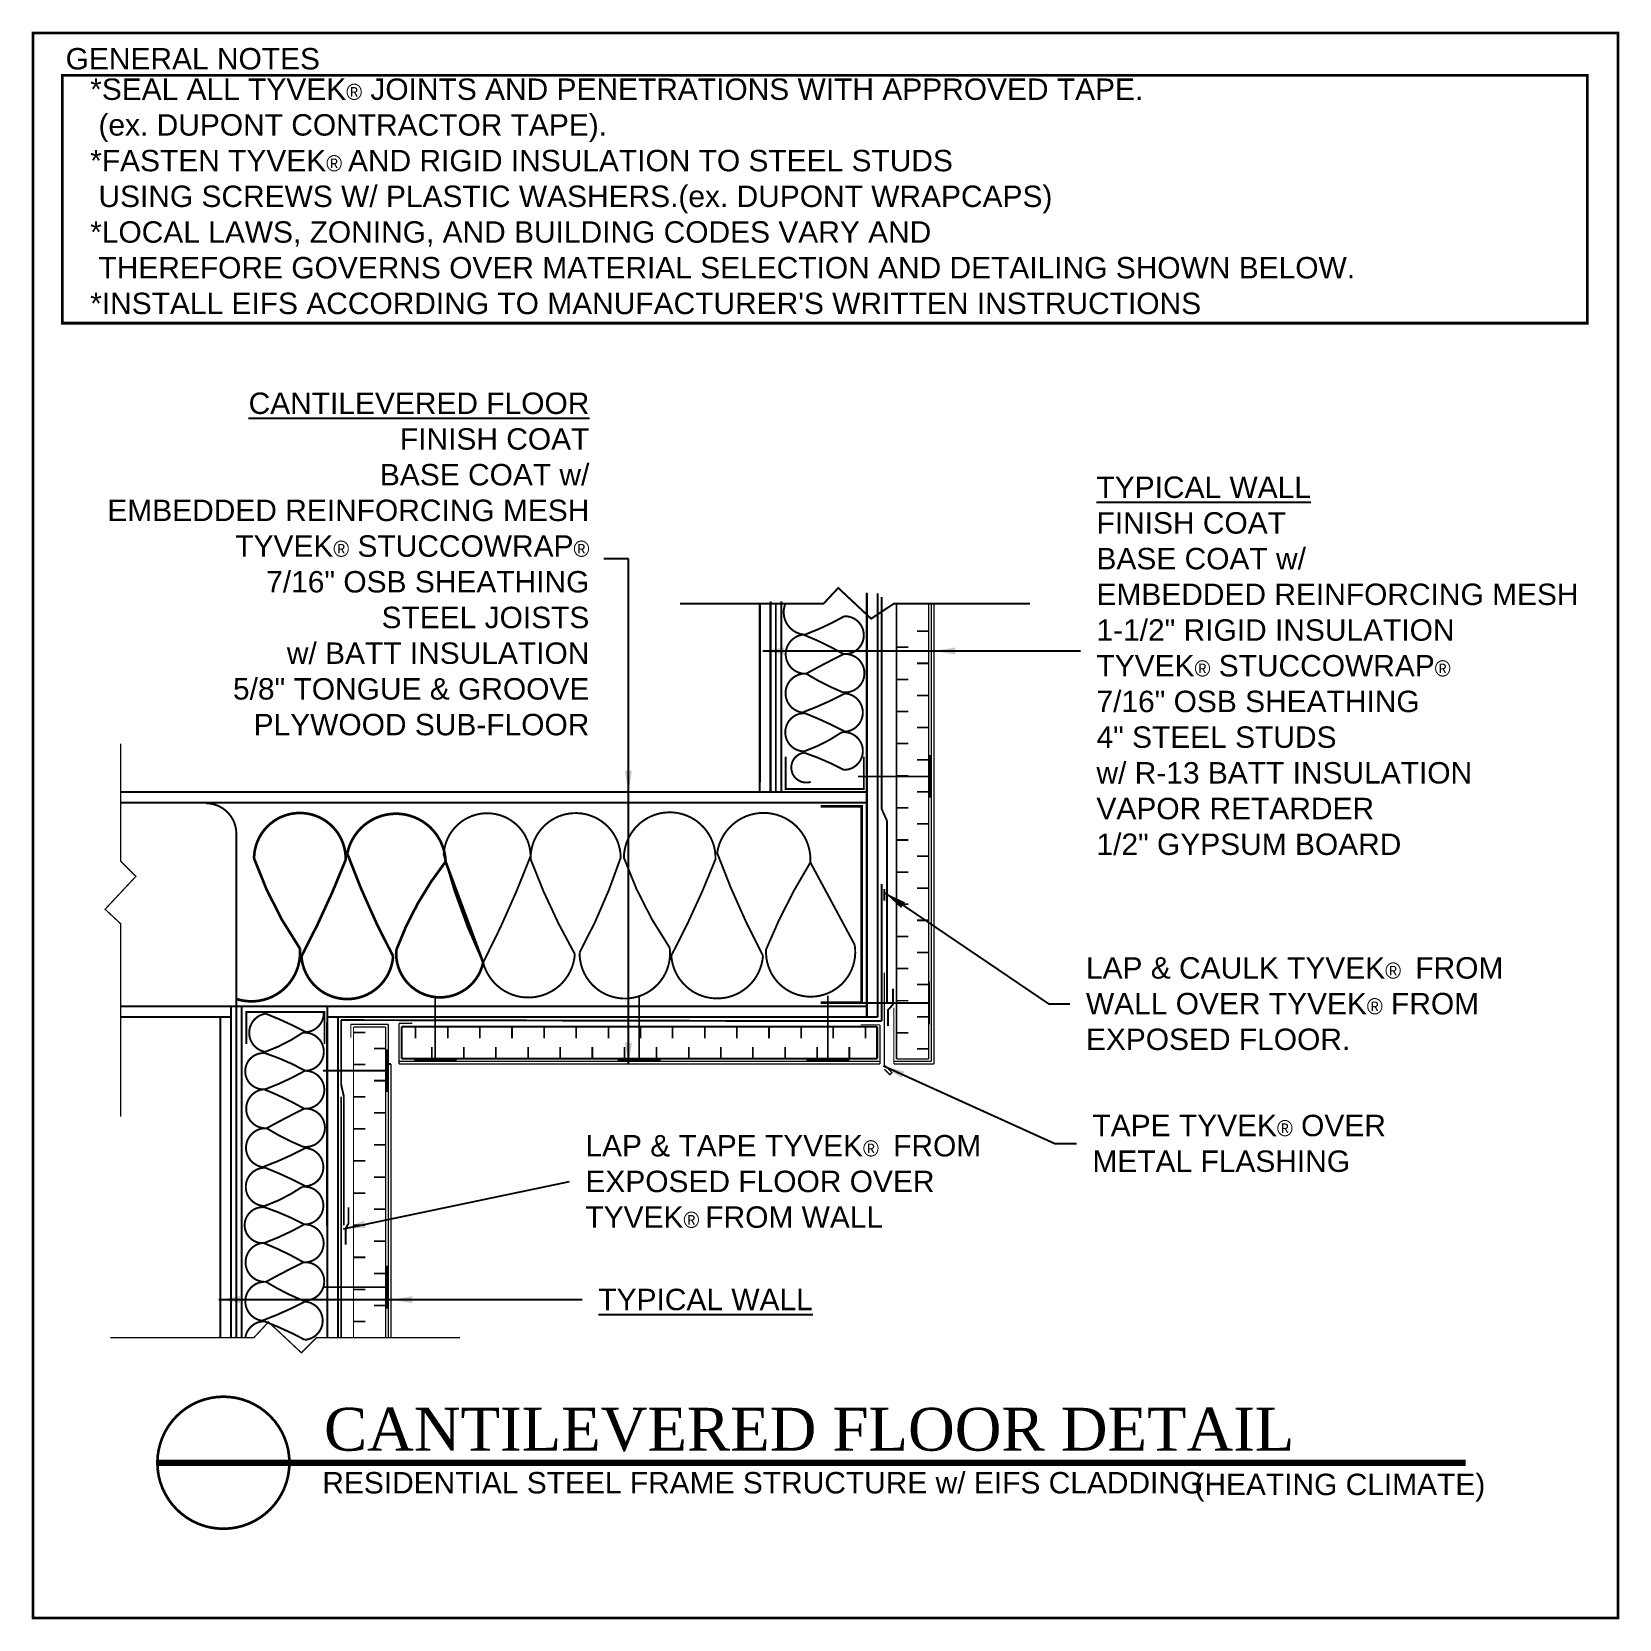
# Model space of a CAD drawing. Extents: x -7.1 to 67, y 348.1 to 422.2.
import ezdxf

# ---------------------------------------------------------------- set-up
doc = ezdxf.new("R2010")
doc.units = 0
doc.header["$MEASUREMENT"] = 0
doc.linetypes.add('CENTER', pattern=[2, 1.25, -0.25, 0.25, -0.25])
doc.linetypes.add('DASHED', pattern=[0.75, 0.5, -0.25])
doc.layers.get('0').update_dxf_attribs({"linetype": 'CONTINUOUS'})
for name, color, linetype in [('CLADDING', 7, 'CONTINUOUS'), ('FASTENING', 1, 'CONTINUOUS'), ('FLASHING', 124, 'CONTINUOUS'), ('INSULATION', 40, 'CONTINUOUS'), ('STRUCTURE', 7, 'CONTINUOUS'), ('TEXT', 7, 'CONTINUOUS'), ('TITLE', 7, 'CONTINUOUS'), ('TYVEK', 5, 'DASHED'), ('VAPOURBARRIER', 114, 'CENTER'), ('WINDOW', 7, 'CONTINUOUS')]:
    doc.layers.add(name, color=color, linetype=linetype)
doc.styles.add('DETAILS', font='sanss___.ttf', dxfattribs={"height": 1})
doc.styles.add('TITLE', font='TIMES.TTF', dxfattribs={"height": 2})
doc.dimstyles.new('TYVEKDETAILS', dxfattribs={"dimtxt": 1.5, "dimasz": 1, "dimexe": 0.75, "dimexo": 0.75, "dimgap": 0.75, "dimtad": 0, "dimtih": 1, "dimtoh": 1, "dimdec": 4, "dimzin": 0, "dimtxsty": 'DETAILS', "dimcen": 0.0625, "dimazin": 3, "dimtfac": 1, "dimtdec": 4, "dimtofl": 0, "dimtmove": 0, "dimatfit": 3, "dimtolj": 1, "dimtzin": 0})

# ---------------------------------------------------------------- blocks, each defined once
blk = doc.blocks.new('A$C62347D60')
at = {"const_width": 0.125}
blk.add_lwpolyline([(0.062, 0.062), (74.062, 0.062), (74.062, 74.062), (0.062, 74.062)], close=True, dxfattribs=at)
blk.add_lwpolyline([(8.949, 10.392, -1), (8.949, 4.226, -1), (8.949, 10.392, -0.7496)], format="xyb", dxfattribs=at)
at = {"layer": 'TITLE', "const_width": 0.125}
blk.add_lwpolyline([(1.428, 72.084), (72.635, 72.084), (72.635, 60.518), (1.428, 60.518)], close=True, dxfattribs=at)
at = {"layer": 'TITLE', "insert": (1.583, 73.365), "char_height": 1, "width": 19.25, "attachment_point": 1, "style": 'DETAILS'}
blk.add_mtext('GENERAL NOTES', dxfattribs=at)
blk = doc.blocks.new('A$C23C84D14')
at = {"layer": 'WINDOW'}
blk.add_blockref('A$C62347D60', (0, 0), dxfattribs=at)

msp = doc.modelspace()

# ---------------------------------------------------------------- linework, layer by layer
at = {"const_width": 0.06}
for points in [[(-2.971, 371.593), (-2.971, 380.59), (-3.701, 381.273), (-2.264, 382.809), (-2.971, 383.516), (-2.971, 389.002)], [(-3.458, 361.27), (3.245, 361.27), (3.928, 362), (5.464, 360.563), (6.171, 361.27), (12.874, 361.27)]]:
    msp.add_lwpolyline(points, dxfattribs=at)
at = {"layer": 'CLADDING'}
msp.add_line((9.647, 374.043), (9.522, 374.043), dxfattribs=at)
at = {"layer": 'CLADDING', "const_width": 0.06}
for points in [[(34.877, 395.546), (34.877, 374.168)], [(35.002, 395.546), (35.002, 374.043)], [(33.127, 376.675), (33.127, 374.043)], [(9.522, 375.895), (7.772, 375.895)], [(7.772, 375.27), (7.772, 375.895)], [(9.522, 372.835), (9.522, 375.895)], [(9.522, 361.27), (9.522, 375.895)], [(10.022, 374.043), (10.022, 375.941)], [(10.647, 375.941), (10.022, 375.941)], [(31.574, 375.876), (32.476, 375.876)], [(32.476, 374.043), (32.476, 375.876)], [(9.647, 361.27), (9.647, 374.043)], [(32.476, 374.168), (10.022, 374.168)], [(32.476, 374.043), (10.022, 374.043)], [(34.877, 374.168), (33.127, 374.168)], [(35.002, 374.043), (33.127, 374.043)]]:
    msp.add_lwpolyline(points, dxfattribs=at)
at = {"layer": 'FASTENING', "const_width": 0.08}
for points in [[(31.448, 387.478), (34.807, 387.478), (34.807, 388.478), (34.807, 386.478)], [(32.684, 382.223), (32.684, 381.673)], [(31.414, 376.895), (34.773, 376.895), (34.773, 377.895), (34.773, 375.895)], [(11.715, 377.243), (11.715, 374.243), (12.715, 374.243), (10.715, 374.243)], [(21.232, 377.243), (21.232, 374.243), (22.232, 374.243), (20.232, 374.243)], [(30.048, 377.243), (30.048, 374.243), (31.048, 374.243), (29.048, 374.243)], [(6.473, 373.736), (9.473, 373.736), (9.473, 374.736), (9.473, 372.736)], [(6.473, 363.629), (9.473, 363.629), (9.473, 364.629), (9.473, 362.629)]]:
    msp.add_lwpolyline(points, dxfattribs=at)
at = {"layer": 'FASTENING', "color": 112, "const_width": 0.09}
for points in [[(33.084, 377.569), (33.084, 376.819), (32.85, 376.571), (32.85, 375.821)], [(7.663, 367.353), (7.663, 366.603), (7.527, 366.355), (7.527, 365.605)]]:
    msp.add_lwpolyline(points, dxfattribs=at)
at = {"layer": 'FLASHING', "const_width": 0.06}
msp.add_lwpolyline([(32.679, 378.311), (32.679, 378.311), (32.679, 374.358), (32.685, 374.251), (32.685, 374.001), (33.039, 373.648), (33.039, 373.648), (32.939, 373.548), (32.685, 373.801)], dxfattribs=at)
at = {"layer": 'INSULATION'}
for points, const_width in [([(28.066, 395.546, 0.517383), (28.971, 394.094, 0.04039), (30.817, 394.955, -1.044572), (30.786, 393.187, 0.036839), (28.909, 394.094, 0.978351), (29.033, 392.273, -0.011745), (30.786, 393.187, -1.122527), (30.725, 391.412, -0.042055), (29.033, 392.273, 0.955215), (28.848, 390.459, 0.033771), (30.848, 391.35, -0.932497), (30.848, 389.567, 0.02843), (28.971, 390.428, 1.006035), (28.94, 388.644, 0.065918), (30.694, 389.536, -1.071863), (30.786, 387.783, 0.044094), (28.94, 388.583, 1.080381), (29.243, 387.22)], 0.09), ([(12.198, 383.496), (13.95, 378.781, -0.934424), (9.894, 379.37, -0.077731), (12.198, 383.496, 0.889373), (7.606, 383.874, 0.033771), (9.746, 379.074, -0.932497), (5.466, 379.074, 0.02843), (7.532, 383.579, 1.006035), (3.252, 383.652, 0.065918), (5.392, 379.443, -0.538469), (2.424, 377.085, -0.478934)], 0.125), ([(29.23, 383.46), (31.296, 379.62, -1.120916), (27.163, 379.399, -0.042055), (29.23, 383.46, 0.955215), (24.876, 383.903, 0.033771), (27.016, 379.104, -0.932497), (22.735, 379.104, 0.02843), (24.802, 383.608, 1.006035), (20.521, 383.682, 0.065918), (22.662, 379.473, -1.071863), (18.455, 379.251, 0.044094), (20.374, 383.682, 1.007041), (16.167, 383.608, 0.04039), (18.233, 379.177, -0.84882), (13.95, 378.781, 0.027786), (16.167, 383.756, 0.967203), (12.108, 383.829, 0.046019), (13.95, 378.781, 0.149052)], 0.09), ([(6.508, 376.478, -0.409831), (5.678, 375.537, 0.02843), (3.801, 376.398, 0.851525), (3.77, 374.615, 0.065918), (5.524, 375.506, -1.038538), (5.649, 373.729, 0.047671), (3.77, 374.553, 1.108572), (3.78, 372.868)], 0.09), ([(3.627, 372.855, 0.052743), (3.78, 372.868, 0.04039), (5.626, 373.729, -1.044572), (5.595, 371.961, 0.036839), (3.718, 372.868, 0.978351), (3.841, 371.047, -0.011745), (5.595, 371.961, -1.122527), (5.534, 370.186, -0.042055), (3.841, 371.047, 0.955215), (3.657, 369.233, 0.033771), (5.657, 370.125, -0.932497), (5.657, 368.341, 0.02843), (3.78, 369.202, 1.006035), (3.749, 367.419, 0.065918), (5.503, 368.311, -1.071863), (5.595, 366.558, 0.044094), (3.749, 367.357, 1.029906), (3.612, 365.683)], 0.09), ([(3.597, 365.684, 0.052743), (3.749, 365.696, 0.04039), (5.595, 366.557, -1.044572), (5.564, 364.79, 0.036839), (3.688, 365.696, 0.978351), (3.811, 363.876, -0.011745), (5.564, 364.79, -1.122527), (5.503, 363.015, -0.042055), (3.811, 363.876, 0.955215), (3.626, 362.061, 0.033771), (5.626, 362.953, -0.932497), (5.626, 361.17, 0.02843), (3.749, 362.031, 0.378343), (2.846, 361.27, 0.378343)], 0.09)]:
    msp.add_lwpolyline(points, format="xyb", dxfattribs=dict(at, const_width=const_width))
at = {"layer": 'INSULATION', "color": 202}
for points, const_width in [([(33.252, 395.538), (33.252, 374.277)], 0.09), ([(34.752, 395.546), (34.752, 374.277)], 0.06), ([(34.752, 394.256), (34.202, 394.256)], 0.08), ([(33.802, 393.506), (33.252, 393.506)], 0.08), ([(34.752, 392.756), (34.202, 392.756)], 0.08), ([(33.802, 392.006), (33.252, 392.006)], 0.08), ([(34.752, 391.256), (34.202, 391.256)], 0.08), ([(33.802, 390.506), (33.252, 390.506)], 0.08), ([(34.752, 389.756), (34.202, 389.756)], 0.08), ([(33.802, 389.006), (33.252, 389.006)], 0.08), ([(34.752, 388.256), (34.202, 388.256)], 0.08), ([(34.752, 386.756), (34.202, 386.756)], 0.08), ([(33.802, 386.006), (33.252, 386.006)], 0.08), ([(34.752, 385.256), (34.202, 385.256)], 0.08), ([(33.802, 384.506), (33.252, 384.506)], 0.08), ([(34.752, 383.756), (34.202, 383.756)], 0.08), ([(33.802, 383.006), (33.252, 383.006)], 0.08), ([(34.752, 382.256), (34.202, 382.256)], 0.08), ([(33.802, 381.506), (33.252, 381.506)], 0.08), ([(34.752, 380.756), (34.202, 380.756)], 0.08), ([(33.802, 380.006), (33.252, 380.006)], 0.08), ([(34.752, 379.256), (34.202, 379.256)], 0.08), ([(33.802, 378.506), (33.252, 378.506)], 0.08), ([(34.752, 377.756), (34.202, 377.756)], 0.08), ([(33.802, 377.006), (33.252, 377.006)], 0.06), ([(32.351, 375.793), (10.147, 375.793)], 0.09), ([(10.147, 374.293), (10.147, 375.793)], 0.09), ([(10.798, 375.793), (10.798, 375.243)], 0.08), ([(12.298, 375.793), (12.298, 375.243)], 0.08), ([(13.798, 375.793), (13.798, 375.243)], 0.08), ([(15.298, 375.793), (15.298, 375.243)], 0.08), ([(16.798, 375.793), (16.798, 375.243)], 0.08), ([(18.298, 375.793), (18.298, 375.243)], 0.08), ([(19.798, 375.793), (19.798, 375.243)], 0.08), ([(21.298, 375.793), (21.298, 375.243)], 0.08), ([(22.798, 375.793), (22.798, 375.243)], 0.08), ([(24.298, 375.793), (24.298, 375.243)], 0.08), ([(25.798, 375.793), (25.798, 375.243)], 0.08), ([(27.298, 375.793), (27.298, 375.243)], 0.08), ([(28.798, 375.793), (28.798, 375.243)], 0.08), ([(30.298, 375.793), (30.298, 375.243)], 0.08), ([(31.798, 375.793), (31.798, 375.243)], 0.08), ([(32.351, 375.793), (32.351, 374.293)], 0.1), ([(34.752, 376.256), (34.202, 376.256)], 0.08), ([(8.447, 375.52), (7.897, 375.52)], 0.08), ([(9.397, 375.77), (7.897, 375.77)], 0.06), ([(7.897, 375.77), (7.897, 361.27)], 0.06), ([(9.397, 375.77), (9.397, 361.27)], 0.06), ([(33.802, 375.506), (33.252, 375.506)], 0.08), ([(9.397, 374.77), (8.847, 374.77)], 0.08), ([(32.351, 374.293), (10.147, 374.293)], 0.09), ([(11.548, 374.843), (11.548, 374.293)], 0.08), ([(13.048, 374.843), (13.048, 374.293)], 0.08), ([(14.548, 374.843), (14.548, 374.293)], 0.08), ([(14.548, 374.843), (14.548, 374.293)], 0.08), ([(16.048, 374.843), (16.048, 374.293)], 0.08), ([(17.548, 374.843), (17.548, 374.293)], 0.08), ([(17.548, 374.843), (17.548, 374.293)], 0.08), ([(19.048, 374.843), (19.048, 374.293)], 0.08), ([(20.548, 374.843), (20.548, 374.293)], 0.08), ([(22.048, 374.843), (22.048, 374.293)], 0.08), ([(23.548, 374.843), (23.548, 374.293)], 0.08), ([(23.548, 374.843), (23.548, 374.293)], 0.08), ([(25.048, 374.843), (25.048, 374.293)], 0.08), ([(26.548, 374.843), (26.548, 374.293)], 0.08), ([(26.548, 374.843), (26.548, 374.293)], 0.08), ([(28.048, 374.843), (28.048, 374.293)], 0.08), ([(29.548, 374.843), (29.548, 374.293)], 0.08), ([(31.048, 374.843), (31.048, 374.293)], 0.08), ([(34.752, 374.756), (34.202, 374.756)], 0.08), ([(8.447, 374.02), (7.897, 374.02)], 0.08), ([(34.752, 374.277), (33.252, 374.277)], 0.06), ([(9.397, 373.27), (8.847, 373.27)], 0.08), ([(8.447, 372.52), (7.897, 372.52)], 0.08), ([(9.397, 371.77), (8.847, 371.77)], 0.08), ([(9.397, 371.77), (8.847, 371.77)], 0.08), ([(9.397, 371.77), (8.847, 371.77)], 0.08), ([(8.447, 371.02), (7.897, 371.02)], 0.08), ([(9.397, 370.27), (8.847, 370.27)], 0.08), ([(9.397, 370.27), (8.847, 370.27)], 0.08), ([(9.397, 370.27), (8.847, 370.27)], 0.08), ([(8.447, 369.52), (7.897, 369.52)], 0.08), ([(9.397, 368.77), (8.847, 368.77)], 0.08), ([(9.397, 368.77), (8.847, 368.77)], 0.08), ([(9.397, 368.77), (8.847, 368.77)], 0.08), ([(8.447, 368.02), (7.897, 368.02)], 0.08), ([(9.397, 367.27), (8.847, 367.27)], 0.08), ([(9.397, 365.77), (8.847, 365.77)], 0.08), ([(9.397, 365.77), (8.847, 365.77)], 0.08), ([(9.397, 365.77), (8.847, 365.77)], 0.08), ([(8.447, 365.02), (7.897, 365.02)], 0.08), ([(9.397, 364.27), (8.847, 364.27)], 0.08), ([(9.397, 364.27), (8.847, 364.27)], 0.08), ([(9.397, 364.27), (8.847, 364.27)], 0.08), ([(8.447, 363.52), (7.897, 363.52)], 0.08), ([(9.397, 362.77), (8.847, 362.77)], 0.08), ([(8.447, 362.02), (7.897, 362.02)], 0.08)]:
    msp.add_lwpolyline(points, dxfattribs=dict(at, const_width=const_width))
at = {"layer": 'INSULATION', "const_width": 0.08}
for points in [[(33.802, 387.506), (33.252, 387.506)], [(20.548, 374.843), (20.548, 374.293)], [(9.397, 373.27), (8.847, 373.27)], [(8.447, 366.52), (7.897, 366.52)], [(9.397, 362.77), (8.847, 362.77)], [(9.397, 362.77), (8.847, 362.77)]]:
    msp.add_lwpolyline(points, dxfattribs=at)
at = {"layer": 'STRUCTURE'}
for p, q in [((26.866, 395.546), (26.866, 387.223)), ((27.366, 395.64), (27.366, 386.798)), ((27.866, 395.64), (27.866, 386.798)), ((2.675, 376.008), (2.675, 364.836)), ((6.675, 366.508), (6.675, 376.008)), ((6.675, 376.008), (6.675, 364.973)), ((6.675, 375.801), (6.675, 366.635))]:
    msp.add_line(p, q, dxfattribs=at)
for points, const_width in [([(27.866, 395.586), (27.866, 386.744), (31.866, 386.744), (31.866, 396.061)], 0.09), ([(31.866, 396.022), (31.866, 376.244)], 0.1), ([(32.366, 396.031), (32.366, 376.244)], 0.09), ([(26.866, 395.586), (26.866, 386.744), (27.366, 386.744), (27.366, 395.586)], 0.09), ([(28.075, 388.394), (28.075, 386.894), (31.726, 386.894), (31.726, 388.394)], 0.09), ([(31.866, 386.744), (-2.971, 386.744)], 0.09), ([(31.866, 386.244), (-2.971, 386.244)], 0.09), ([(29.704, 386.08), (31.63, 386.072), (31.63, 376.914), (29.704, 376.914)], 0.125), ([(31.866, 380.744), (31.866, 376.244)], 0.09), ([(-2.971, 376.744), (31.866, 376.744), (31.866, 376.244), (6.675, 376.244)], 0.09), ([(-2.11, 376.744), (2.175, 376.744), (2.175, 376.244), (-2.971, 376.244)], 0.09), ([(2.675, 361.27), (2.675, 376.744), (6.675, 376.744), (6.675, 361.27)], 0.09), ([(6.675, 376.744), (6.675, 366.389)], 0.09), ([(1.675, 361.27), (1.675, 376.244), (2.175, 376.244), (2.175, 361.27)], 0.09), ([(2.894, 374.978), (2.894, 376.478), (6.544, 376.478), (6.544, 374.978)], 0.09), ([(31.866, 376.244), (6.675, 376.244)], 0.09), ([(7.175, 376.244), (7.175, 361.27)], 0.09), ([(31.866, 376.244), (32.366, 376.244)], 0.09)]:
    msp.add_lwpolyline(points, dxfattribs=dict(at, const_width=const_width))
at = {"layer": 'TEXT', "const_width": 0.09}
msp.add_lwpolyline([(23.145, 395.546), (29.848, 395.546), (30.531, 396.276), (32.067, 394.839), (33.134, 395.546), (39.477, 395.546)], dxfattribs=at)
at = {"layer": 'TITLE', "const_width": 0.3}
msp.add_lwpolyline([(-1.26, 355.43), (59.826, 355.43)], dxfattribs=at)
at = {"layer": 'TYVEK', "const_width": 0.09}
for points in [[(32.558, 395.852), (32.558, 385.952)], [(32.558, 385.952), (32.808, 385.403)], [(32.808, 385.403), (32.808, 376.895)], [(32.558, 382.451), (32.558, 376.052)], [(29.844, 376.052), (7.32, 376.098)], [(7.32, 376.098), (7.32, 373.088)], [(29.844, 376.052), (32.558, 376.052)], [(7.32, 373.088), (7.445, 372.539)], [(7.32, 372.52), (7.32, 367.017), (7.32, 361.27)], [(7.445, 372.539), (7.445, 366.52)]]:
    msp.add_lwpolyline(points, dxfattribs=at)
at = {"layer": 'VAPOURBARRIER', "linetype": 'CENTER', "const_width": 0.09}
msp.add_lwpolyline([(27.616, 395.586), (27.616, 386.744)], dxfattribs=at)
at = {"layer": 'VAPOURBARRIER'}
msp.add_lwpolyline([(2.424, 361.27, 0.09, 0.09, 0), (2.424, 384.758, 0.09, 0.09, 0.420626), (1.024, 386.221, 0, 0, 0)], format="xyseb", dxfattribs=at)

# ---------------------------------------------------------------- block references
at = {"layer": 'INSULATION'}
msp.add_blockref('A$C23C84D14', (-7.127, 348.121), dxfattribs=at)

# ---------------------------------------------------------------- texts
at = {"layer": 'STRUCTURE', "char_height": 1, "attachment_point": 4, "style": 'DETAILS'}
for s, insert in [('LAP & CAULK TYVEK\\fSymbol|b0|i0|c2|p18;\\H0.75;â \\fSansSerif|b0|i0|c2|p2;\\H1; FROM \\PWALL OVER TYVEK\\fSymbol|b0|i0|c2|p18;\\H0.75;â\\fSansSerif|b0|i0|c2|p2;\\H1; FROM \\PEXPOSED FLOOR.  ', (42.096, 376.86)), ('LAP & TAPE TYVEK\\fSymbol|b0|i0|c2|p18;\\H0.75;â \\fSansSerif|b0|i0|c2|p2;\\H1; FROM \\PEXPOSED FLOOR OVER \\PTYVEK\\fSymbol|b0|i0|c2|p18;\\H0.75;â \\fSansSerif|b0|i0|c2|p2;\\H1;FROM WALL ', (18.725, 368.558))]:
    msp.add_mtext(s, dxfattribs=dict(at, insert=insert))
at = {"layer": 'TEXT', "insert": (-4.399, 420.064), "char_height": 1, "width": 69.25, "attachment_point": 1, "style": 'DETAILS'}
msp.add_mtext("*SEAL ALL TYVEK{\\fSymbol|b0|i0|c2|p18;\\H0.75x;â} JOINTS AND PENETRATIONS WITH APPROVED TAPE.\\P (ex. DUPONT CONTRACTOR TAPE).\\P{\\fSansSerif|b0|i0|c2|p0;*FASTEN TYVEK\\fSymbol|b0|i0|c2|p16;\\H0.75x;â \\fSansSerif|b0|i0|c2|p0;\\H1.333x;AND RIGID INSULATION TO STEEL STUDS \\P USING SCREWS W/ PLASTIC WASHERS.}(ex. DUPONT WRAPCAPS)\\P*LOCAL LAWS, ZONING, AND BUILDING CODES VARY AND \\P THEREFORE GOVERNS OVER MATERIAL SELECTION AND DETAILING SHOWN BELOW.\\P{\\fSansSerif|b0|i0|c2|p0;*INSTALL EIFS ACCORDING TO MANUFACTURER'S WRITTEN INSTRUCTIONS}", dxfattribs=at)
at = {"layer": 'TEXT', "char_height": 1, "style": 'DETAILS'}
for s, insert, attachment_point in [('\\LCANTILEVERED FLOOR\\P\\lFINISH COAT\\PBASE COAT w/\\PEMBEDDED REINFORCING MESH\\P TYVEK\\fSymbol|b0|i0|c2|p18;\\H0.75;â\\fSansSerif|b0|i0|c2|p2;\\H1; STUCCOWRAP\\fSymbol|b0|i0|c2|p16;\\H0.75;â\\P\\fSansSerif|b0|i0|c2|p2;\\H1;7/16" OSB SHEATHING\\PSTEEL JOISTS\\Pw/ BATT INSULATION\\P5/8" TONGUE & GROOVE \\PPLYWOOD SUB-FLOOR', (18.91, 397.391), 6), ('\\LTYPICAL WALL\\P\\lFINISH COAT\\PBASE COAT w/\\PEMBEDDED REINFORCING MESH\\P1-1/2" RIGID INSULATION\\PTYVEK\\fSymbol|b0|i0|c2|p18;\\H0.75;â\\fSansSerif|b0|i0|c2|p2;\\H1; STUCCOWRAP\\fSymbol|b0|i0|c2|p18;\\H0.75;â\\P\\fSansSerif|b0|i0|c2|p2;\\H1;7/16" OSB SHEATHING\\P4" STEEL STUDS \\Pw/ R-13 BATT INSULATION\\PVAPOR RETARDER\\P1/2" GYPSUM BOARD', (42.589, 392.637), 4), ('TAPE TYVEK\\fSymbol|b0|i0|c2|p18;\\H0.75;Ò\\fSansSerif|b0|i0|c2|p2;\\H1; OVER \\PMETAL FLASHING', (42.4, 370.336), 4), ('\\LTYPICAL WALL', (19.329, 363.045), 4)]:
    msp.add_mtext(s, dxfattribs=dict(at, insert=insert, attachment_point=attachment_point))
at = {"layer": 'TITLE', "attachment_point": 4}
for s, insert, char_height, width, style in [('CANTILEVERED FLOOR DETAIL', (6.521, 356.972), 2, 54.43787, 'TITLE'), ('RESIDENTIAL STEEL FRAME STRUCTURE w/ EIFS CLADDING ', (6.439, 354.488), 1, 54.4375, 'DETAILS'), ('(HEATING CLIMATE)', (47.162, 354.267), 1, 14.74941, 'DETAILS')]:
    msp.add_mtext(s, dxfattribs=dict(at, insert=insert, char_height=char_height, width=width, style=style))

# ---------------------------------------------------------------- leaders
at = {"layer": 'STRUCTURE', "annotation_type": 0, "has_hookline": 1, "hookline_direction": 0}
for points, text_width in [([(32.728, 382.029), (40.346, 376.86), (41.346, 376.86)], 19.086), ([(7.437, 366.355), (17.975, 368.558)], 18.096)]:
    msp.add_leader(points, dimstyle='TYVEKDETAILS', dxfattribs=dict(at, text_width=text_width))
at = {"layer": 'TEXT'}
for points in [[(20.733, 374.043), (20.733, 397.628), (19.587, 397.628)], [(20.733, 386.744), (20.733, 395.292)], [(27.007, 393.334), (41.839, 393.334)], [(1.604, 363.045), (18.579, 363.045)]]:
    msp.add_leader(points, dimstyle='TYVEKDETAILS', dxfattribs=at)
at = {"layer": 'TEXT', "annotation_type": 0, "has_hookline": 1, "hookline_direction": 0}
for points, text_width in [([(35.002, 393.334), (41.839, 393.334)], 21.871), ([(32.648, 373.96), (40.65, 370.336), (41.65, 370.336)], 13.518), ([(9.647, 363.045), (18.579, 363.045)], 9.774)]:
    msp.add_leader(points, dimstyle='TYVEKDETAILS', dxfattribs=dict(at, text_width=text_width))

doc.saveas('drawing.dxf')
